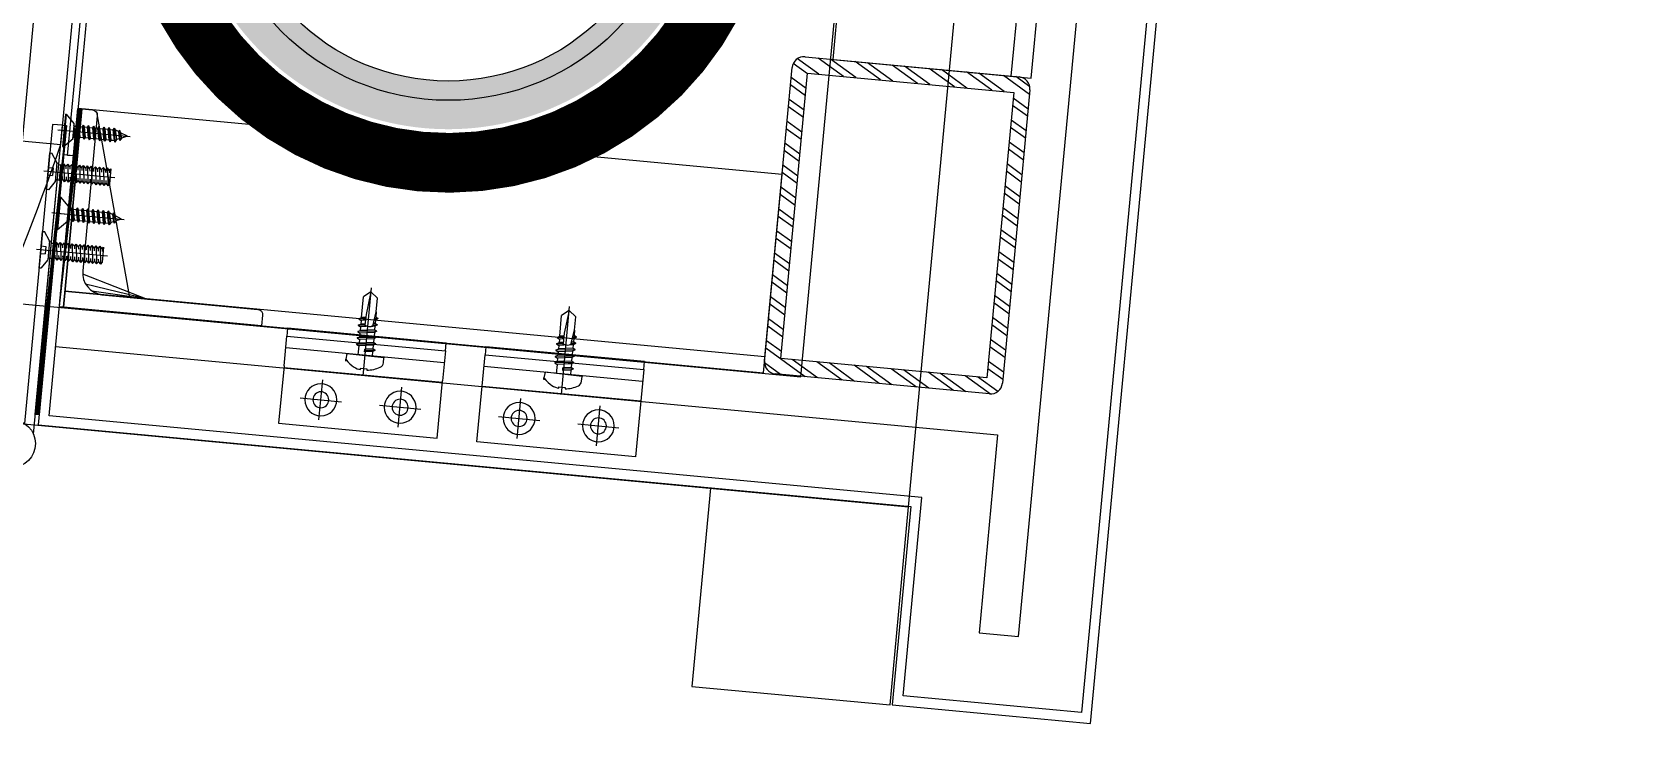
# Model space of a CAD drawing. Header units: inches. Extents: x 0 to 1813292486, y 0 to 3473589894.
# Drawn here: x 600548987.6 to 600549386.9, y 3473202619.1 to 3473202794.8 of the extents above; entities that cross this region are included whole.
import ezdxf
from ezdxf.enums import TextEntityAlignment as Align

# ---------------------------------------------------------------- set-up
doc = ezdxf.new("R2010")
doc.units = ezdxf.units.IN
doc.header["$LTSCALE"] = 1000
doc.header["$MEASUREMENT"] = 0
for name, pattern in [('AX-MALL-WALL-P02-QT$0$CENTER', [2, 1.25, -0.25, 0.25, -0.25]), ('AX-MALL-WALL-P02-QT$0$DASHED', [0.75, 0.5, -0.25]), ('AX-MALL-WALL-P02-QT$0$HIDDEN', [0.375, 0.25, -0.125]), ('AX-MALL-WALL-P02-QT$0$HIDDENX2', [0.75, 0.5, -0.25])]:
    doc.linetypes.add(name, pattern=pattern)
for name, color, linetype in [('A-Anno-Note', 241, 'Continuous'), ('AX-MALL-P02-200$0$A-Anno-Note', 241, 'Continuous'), ('AX-MALL-WALL-P02$0$A-Anno-Note', 241, 'Continuous'), ('AX-MALL-WALL-P02-QT$0$@F08_Hardware', 13, 'Continuous'), ('AX-MALL-WALL-P02-QT$0$A-Anno-Note', 241, 'Continuous'), ('AX-MALL-WALL-P02-QT$0$A-Detl-Fine', 152, 'Continuous'), ('AX-MALL-WALL-P02-QT$0$A-Detl-Patt', 8, 'Continuous'), ('AX-MALL-WALL-P02-QT$0$A-Detl-Thin', 131, 'Continuous'), ('AX-MALL-WALL-P02-QT$0$C18', 4, 'AX-MALL-WALL-P02-QT$0$CENTER'), ('AX-MALL-WALL-P02-QT$0$DASH', 8, 'AX-MALL-WALL-P02-QT$0$DASHED'), ('AX-MALL-WALL-P02-QT$0$F23_Wall', 2, 'Continuous'), ('AX-MALL-WALL-P02-QT$0$GC', 2, 'Continuous'), ('AX-MALL-WALL-P02-QT$0$L18', 6, 'Continuous'), ('AX-MALL-WALL-P02-QT$0$M-Thin', 131, 'Continuous'), ('AX-MALL-WALL-P02-QT$0$PJ', 96, 'Continuous'), ('AX-MALL-WALL-P02-QT$0$STSF', 2, 'Continuous'), ('AX-MALL-WALL-P02-QT$0$tc', 4, 'Continuous'), ('AX-MALL-WALL-P02-QT$0$WZ', 2, 'Continuous'), ('AX-MALL-WALL-P02-QT$0$XC', 3, 'Continuous'), ('AX-MALL-WALL-P02-QT$0$XX', 6, 'AX-MALL-WALL-P02-QT$0$HIDDEN'), ('AX-MALL-WALL-P02-QT$0$zx', 1, 'AX-MALL-WALL-P02-QT$0$CENTER'), ('AX-MALL-WALL-P02-QT$0$尺寸标注', 8, 'Continuous'), ('PX-MALL-P02-LG$0$P-Exsh', 31, 'Continuous'), ('PX-MALL-P02-LG$0$P-Hydt-Boxx', 221, 'Continuous'), ('PX-MALL-P02-LG$0$P-Hydt-Pipe', 221, 'Continuous'), ('PX-MALL-P02-LG$0$P-Pipe-Risr', 7, 'Continuous'), ('PX-MALL-P02-LG$0$P-Pipe-Risr-Arch', 6, 'Continuous'), ('PX-MALL-P02-LG$0$P-Pipe-Risr-W100', 6, 'Continuous'), ('PX-MALL-P02-LG$0$P-Pipe-Risr-W50', 6, 'Continuous')]:
    doc.layers.add(name, color=color, linetype=linetype)
doc.styles.add('PX-MALL-P02-LG$0$jzfz', font='gbenor.shx', dxfattribs={"bigfont": 'gbcbig.shx'})

# ---------------------------------------------------------------- blocks, each defined once
blk = doc.blocks.new('AX-MALL-WALL-P02-QT$0$tj')
at = {"layer": 'AX-MALL-WALL-P02-QT$0$A-Detl-Patt'}
h = blk.add_hatch(dxfattribs=at)
h.set_pattern_fill('STEEL', color=256, scale=100.0000000000001, angle=50.43183869082386)
h.set_pattern_definition([(75.00000000004839, (-14278.19445574284, 156289.8254051208), (-153.3407249234246, 41.08752340989569), []), (75.00000000004839, (-14317.88195610046, 156358.5661673546), (-153.3407249234246, 41.08752340989569), [])])
edge = h.paths.add_edge_path()
edge.add_line((88101.273016572, 47666.64152574539), (87883.93542659283, 47459.84604215622))
edge.add_line((87883.93542659283, 47459.84604215622), (91571.54751467705, 43584.64122533798))
edge.add_arc((262949.389629302, 558937.705083496), 543101.4133620498, 251.6057364187558, 260.0288666978238)
edge.add_arc((172180.8466627672, -2862.146247219684), 27099.9982179492, 64.7128659603706, 96.9316049602786, ccw=False)
edge.add_arc((262948.9730309481, 558936.3205539446), 543099.9677998082, 261.6155114784545, 271.7251478115656)
edge.add_line((279298.9759148359, 16082.51663446426), (279298.9759315252, 16382.65274763107))
edge.add_arc((262948.9742454757, 558936.3204835369), 542799.9676941936, 261.62020364125146, 271.7261014454634, ccw=False)
edge.add_arc((172180.8456921196, -2862.14609140989), 27400.00151046549, 64.80631838577902, 96.83815911678944)
edge.add_arc((262949.394896181, 558937.7037490648), 542801.4137571028, 251.6136389015772, 260.02417327084333, ccw=False)
edge.add_line((91737.26096642017, 43845.69257831573), (88101.273016572, 47666.64152574539))
blk.add_lwpolyline([(88103.03003954887, 47737.33037519455), (87813.24658572674, 47461.60306501389), (91543.92713344097, 43541.13421487808, 0.03677856867194786), (168908.9495433569, 23989.2463850975, -0.1416543586965341), (183742.0972260237, 21592.70785188675, 0.04416604653312874), (279348.9759123325, 16034.00206041336), (279348.9759345055, 16434.18465709686, -0.04414427716130016), (183859.0483468771, 21979.79425859451, 0.1405450684183163), (168919.8474783897, 24393.46752309799, -0.03670519880877311), (91764.87840116024, 43889.20268630981), (88103.03007543087, 47737.33033752441)], format="xyb", dxfattribs=at)
blk.add_lwpolyline([(88101.273016572, 47666.64152574539), (87883.93542659283, 47459.84604215622), (91571.54751467705, 43584.64122533798, 0.0367693963449814), (168910.2986617088, 24039.77597379684, -0.1415142461245126), (183756.7420067787, 21641.08926153183, 0.04414024362697595), (279298.9759148359, 16082.51663446426), (279298.9759315252, 16382.65274763107, -0.04412389944666065), (183844.4648458958, 21931.40288829803, 0.1406825130026793), (168918.4574091434, 24342.94360637665, -0.03671436212623864), (91737.26096642017, 43845.69257831573)], format="xyb", close=True, dxfattribs=at)
blk = doc.blocks.new('AX-MALL-WALL-P02-QT$0$jjzx2')
at = {"layer": 'AX-MALL-WALL-P02-QT$0$A-Detl-Fine'}
for points in [[(226177.3758753538, -134935.0184807777), (226154.0438023806, -135183.9273571968), (227349.0355505943, -135296.0659661293), (227372.3930542469, -135047.1595044136)], [(226207.2449369431, -134937.8183288574), (226186.7124265432, -135156.8611955643), (227321.9696754217, -135263.3942904472), (227342.5242788792, -135044.3566036224)]]:
    blk.add_lwpolyline(points, dxfattribs=at)
blk.add_lwpolyline([(227294.5827581882, -135341.1757559776), (227344.3640509844, -135345.8472566605), (227349.0355511904, -135296.0659637451), (227299.2542593479, -135291.3944635391)], close=True, dxfattribs=at)
blk = doc.blocks.new('AX-MALL-WALL-P02-QT$0$A$C002B55B7')
at = {"ltscale": 10}
h = blk.add_hatch(dxfattribs=at)
h.set_pattern_fill('ANSI32', color=1, scale=0.5, angle=1.272221872585407e-14)
h.set_pattern_definition([(44.99999999999999, (-15411800.43767611, -8863147.226349242), (-1.683798022700467, 1.683798022700466), []), (44.99999999999999, (-15411799.31514361, -8863147.226349242), (-1.683798022700467, 1.683798022700466), [])])
edge = h.paths.add_edge_path()
edge.add_line((0, 0), (0, 50))
edge.add_line((0, 50), (2.666666666045785, 50))
edge.add_arc((2.666666666045785, 48.66666666604578), 1.333333333954215, 0, 90, ccw=False)
edge.add_line((4, 48.66666666604578), (4, 9.5))
edge.add_arc((9.5, 9.5), 5.5, 180, 270)
edge.add_line((9.5, 4), (48.66666666604578, 4))
edge.add_arc((48.66666666604578, 2.666666666045785), 1.333333333954215, 0, 90, ccw=False)
edge.add_line((50, 2.666666666045785), (50, 0))
edge.add_line((50, 0), (0, 0))
at = {"color": 2}
blk.add_lwpolyline([(0, 0), (0, 50), (2.666666666045785, 50, -0.4142135623730951), (4, 48.66666666604578), (4, 9.5, 0.4142135623730951), (9.5, 4), (48.66666666604578, 4, -0.4142135623730951), (50, 2.666666666045785), (50, 0), (0, 0)], format="xyb", dxfattribs=at)
blk = doc.blocks.new('AX-MALL-WALL-P02-QT$0$ld')
at = {"layer": 'AX-MALL-WALL-P02-QT$0$@F08_Hardware'}
for p, q in [((0, 2.400000000001455), (-1.5, 4.625000000007276)), ((-3.086409948303611, 0), (14.87003548886082, 0)), ((-2, 1.625000000007276), (-2, -1.624999999992724)), ((-2, 0.9399999999805004), (-0.7765429112259881, 0.9400000000096043)), ((-0.7765429112259881, 0.9400000000096043), (-0.7765429112259881, -0.9399999999950523)), ((0, 2.400000000001455), (0, -2.399999999986903)), ((0.5, 1.900000000001455), (0.9532639619610563, 1.900000000001455)), ((1.319930628626025, 1.646504776326765), (0.9532639619610563, 1.900000000001455)), ((0.9532639619610563, 1.900000000001455), (0.9532639619610563, -1.899999999986903)), ((0.9532639619610563, 0.4465047763296752), (1.253263961960329, -2.253495223671052)), ((1.319930628626025, 1.646504776326765), (1.753263961960329, 2.246504776328948)), ((1.319930628626025, 1.646504776326765), (1.392152850850835, 0.9965047763289476)), ((2.319930628626025, 1.646504776326765), (1.753263961960329, 2.246504776328948)), ((1.753263961960329, 2.246504776328948), (2.253263961960329, -2.253495223671052)), ((2.319930628626025, 1.646504776326765), (2.753263961960329, 2.246504776328948)), ((2.319930628626025, 1.646504776326765), (2.392152850850835, 0.9965047763289476)), ((3.319930628626025, 1.646504776326765), (2.753263961960329, 2.246504776328948)), ((2.753263961960329, 2.246504776328948), (3.253263961960329, -2.253495223671052)), ((3.319930628626025, 1.646504776326765), (3.753263961960329, 2.246504776328948)), ((3.319930628626025, 1.646504776326765), (3.392152850850835, 0.9965047763289476)), ((4.319930628626025, 1.646504776326765), (3.753263961960329, 2.246504776328948)), ((3.753263961960329, 2.246504776328948), (4.253263961960329, -2.253495223671052)), ((4.319930628626025, 1.646504776326765), (4.753263961960329, 2.246504776328948)), ((4.319930628626025, 1.646504776326765), (4.392152850850835, 0.9965047763289476)), ((5.319930628626025, 1.646504776326765), (4.753263961960329, 2.246504776328948)), ((4.753263961960329, 2.246504776328948), (5.253263961960329, -2.253495223671052)), ((5.319930628626025, 1.646504776326765), (5.753263961960329, 2.246504776328948)), ((5.319930628626025, 1.646504776326765), (5.392152850850835, 0.9965047763289476)), ((6.319930628626025, 1.646504776326765), (5.753263961960329, 2.246504776328948)), ((5.753263961960329, 2.246504776328948), (6.253263961960329, -2.253495223671052)), ((6.319930628626025, 1.646504776326765), (6.753263961960329, 2.246504776328948)), ((6.319930628626025, 1.646504776326765), (6.392152850850835, 0.9965047763289476)), ((7.319930628626025, 1.646504776326765), (6.753263961960329, 2.246504776328948)), ((6.753263961960329, 2.246504776328948), (7.253263961960329, -2.253495223671052)), ((7.319930628626025, 1.646504776326765), (7.753263961960329, 2.246504776328948)), ((7.319930628626025, 1.646504776326765), (7.392152850850835, 0.9965047763289476)), ((8.319930628626025, 1.646504776326765), (7.753263961960329, 2.246504776328948)), ((7.753263961960329, 2.246504776328948), (8.253263961960329, -2.253495223671052)), ((8.319930628626025, 1.646504776326765), (8.753263961960329, 2.246504776328948)), ((8.319930628626025, 1.646504776326765), (8.392152850850835, 0.9965047763289476)), ((9.319930628626025, 1.646504776326765), (8.753263961960329, 2.246504776328948)), ((8.753263961960329, 2.246504776328948), (9.253263961960329, -2.253495223671052)), ((9.319930628626025, 1.646504776326765), (9.753263961960329, 2.246504776328948)), ((9.319930628626025, 1.646504776326765), (9.392152850850835, 0.9965047763289476)), ((10.31993062862603, 1.646504776326765), (9.753263961960329, 2.246504776328948)), ((9.753263961960329, 2.246504776328948), (10.25326396196033, -2.253495223671052)), ((10.31993062862603, 1.646504776326765), (10.75326396196033, 2.246504776328948)), ((10.31993062862603, 1.646504776326765), (10.39215285085083, 0.9965047763289476)), ((11.31993062862603, 1.646504776326765), (10.75326396196033, 2.246504776328948)), ((10.75326396196033, 2.246504776328948), (11.25326396196033, -2.253495223671052)), ((11.31993062862603, 1.646504776326765), (11.75326396196033, 2.246504776328948)), ((11.31993062862603, 1.646504776326765), (11.39215285085083, 0.9965047763289476)), ((12.31993062862603, 1.646504776326765), (11.75326396196033, 2.246504776328948)), ((11.75326396196033, 2.246504776328948), (12.25326396196033, -2.253495223671052)), ((12.31993062862603, 1.646504776326765), (12.75326396196033, 2.246504776328948)), ((12.31993062862603, 1.646504776326765), (12.39215285085083, 0.9965047763289476)), ((13.31993062862603, 1.646504776326765), (12.75326396196033, 2.246504776328948)), ((12.75326396196033, 2.246504776328948), (13.25326396196033, -2.253495223671052)), ((13.31993062862603, 1.646504776326765), (13.65326396196178, 2.108043237865786)), ((13.31993062862603, 1.646504776326765), (13.39215285085083, 0.9965047763289476)), ((13.65326396196178, 2.108043237865786), (13.65326396196178, -1.699649069825682)), ((-2, -0.9399999999950523), (-0.7765429112259881, -0.9399999999950523)), ((0, -2.399999999986903), (-1.5, -4.624999999992724)), ((0.5, -1.899999999986903), (0.9532639619610563, -1.899999999986903)), ((0.9532639619610563, -1.899999999986903), (1.253263961960329, -2.253495223671052)), ((1.686597295294632, -1.653495223672508), (1.253263961960329, -2.253495223671052)), ((1.614375073073461, -1.003495223671052), (1.686597295294632, -1.653495223672508)), ((1.686597295294632, -1.653495223672508), (2.253263961960329, -2.253495223671052)), ((2.686597295294632, -1.653495223672508), (2.253263961960329, -2.253495223671052)), ((2.614375073073461, -1.003495223671052), (2.686597295294632, -1.653495223672508)), ((2.686597295294632, -1.653495223672508), (3.253263961960329, -2.253495223671052)), ((3.686597295294632, -1.653495223672508), (3.253263961960329, -2.253495223671052)), ((3.614375073073461, -1.003495223671052), (3.686597295294632, -1.653495223672508)), ((3.686597295294632, -1.653495223672508), (3.753263961960329, -1.724083458964742)), ((3.753263961960329, -1.724083458964742), (4.253263961960329, -2.253495223671052)), ((4.686597295294632, -1.653495223672508), (4.253263961960329, -2.253495223671052)), ((4.614375073073461, -1.003495223671052), (4.686597295294632, -1.653495223672508)), ((4.686597295294632, -1.653495223672508), (5.253263961960329, -2.253495223671052)), ((5.686597295294632, -1.653495223672508), (5.253263961960329, -2.253495223671052)), ((5.614375073073461, -1.003495223671052), (5.686597295294632, -1.653495223672508)), ((5.686597295294632, -1.653495223672508), (6.253263961960329, -2.253495223671052)), ((6.686597295294632, -1.653495223672508), (6.253263961960329, -2.253495223671052)), ((6.614375073073461, -1.003495223671052), (6.686597295294632, -1.653495223672508)), ((6.686597295294632, -1.653495223672508), (7.253263961960329, -2.253495223671052)), ((7.686597295294632, -1.653495223672508), (7.253263961960329, -2.253495223671052)), ((7.614375073073461, -1.003495223671052), (7.686597295294632, -1.653495223672508)), ((7.686597295294632, -1.653495223672508), (8.253263961960329, -2.253495223671052)), ((8.686597295294632, -1.653495223672508), (8.253263961960329, -2.253495223671052)), ((8.614375073073461, -1.003495223671052), (8.686597295294632, -1.653495223672508)), ((8.686597295294632, -1.653495223672508), (9.253263961960329, -2.253495223671052)), ((9.686597295294632, -1.653495223672508), (9.253263961960329, -2.253495223671052)), ((9.614375073073461, -1.003495223671052), (9.686597295294632, -1.653495223672508)), ((9.686597295294632, -1.653495223672508), (10.25326396196033, -2.253495223671052)), ((10.68659729529463, -1.653495223672508), (10.25326396196033, -2.253495223671052)), ((10.61437507307346, -1.003495223671052), (10.68659729529463, -1.653495223672508)), ((10.68659729529463, -1.653495223672508), (11.25326396196033, -2.253495223671052)), ((11.68659729529463, -1.653495223672508), (11.25326396196033, -2.253495223671052)), ((11.61437507307346, -1.003495223671052), (11.68659729529463, -1.653495223672508)), ((11.68659729529463, -1.653495223672508), (12.25326396196033, -2.253495223671052)), ((12.68659729529463, -1.653495223672508), (12.25326396196033, -2.253495223671052)), ((12.61437507307346, -1.003495223671052), (12.68659729529463, -1.653495223672508)), ((12.68659729529463, -1.653495223672508), (13.25326396196033, -2.253495223671052)), ((13.65326396196178, -1.699649069825682), (13.25326396196033, -2.253495223671052))]:
    blk.add_line(p, q, dxfattribs=at)
blk.add_lwpolyline([(-1.5, -4.624999999992724), (-2, -4.624999999992724), (-2, 4.625000000007276), (-1.5, 4.625000000007276)], dxfattribs=at)
for centre, start, end in [((0.5, 2.400000000001455), 180, 270), ((0.5, -2.399999999986903), 90, 180)]:
    blk.add_arc(centre, 0.5, start, end, dxfattribs=at)
blk = doc.blocks.new('AX-MALL-WALL-P02-QT$0$GB846-85-ST3_5×16-C-H')
at = {"color": 3, "linetype": 'Continuous'}
for p, q in [((-2.350000000000051, 4.09999999999981), (-2.349999999999795, -4.100000000000207)), ((-2.350000000000051, 4.09999999999981), (-2.149999999999977, 4.099999999999795)), ((-2.149999999999977, 4.099999999999795), (-2.149999999999835, -4.100000000000207)), ((-2.149999999999977, 4.099999999999795), (0, 1.94999999999979)), ((0, 1.94999999999979), (0, 1.419999999999789)), ((0.09999999999999432, 1.319999999999794), (0.7950245569608967, 1.319999999999794)), ((1.051945426750365, 1.764999999999915), (0.7950245569608967, 1.319999999999794)), ((1.051945426750365, 1.764999999999915), (1.308866296539833, 1.319999999999794)), ((1.308866296539861, 1.319999999999794), (2.095024556960908, 1.31999999999978)), ((2.351945426750376, 1.764999999999915), (2.095024556960908, 1.319999999999794)), ((2.351945426750376, 1.764999999999915), (2.608866296539844, 1.319999999999794)), ((2.608866296539901, 1.31999999999978), (3.395024556960919, 1.319999999999794)), ((3.651945426750387, 1.764999999999915), (3.395024556960919, 1.319999999999794)), ((3.651945426750387, 1.764999999999915), (3.908866296539856, 1.319999999999794)), ((3.908866296539884, 1.31999999999978), (4.695024556960874, 1.319999999999794)), ((4.951945426750399, 1.764999999999915), (4.695024556960931, 1.319999999999794)), ((4.951945426750399, 1.764999999999915), (5.208866296539867, 1.319999999999794)), ((5.208866296539895, 1.31999999999978), (5.995024556960914, 1.31999999999978)), ((6.25194542675041, 1.764999999999915), (5.995024556960942, 1.319999999999794)), ((6.25194542675041, 1.764999999999915), (6.508866296539878, 1.319999999999794)), ((6.508866296539907, 1.31999999999978), (7.295024556960954, 1.31999999999978)), ((7.551945426750422, 1.764999999999915), (7.295024556960954, 1.319999999999794)), ((7.551945426750422, 1.764999999999915), (7.80886629653989, 1.319999999999794)), ((7.80886629653989, 1.31999999999978), (8.595024556960965, 1.319999999999794)), ((8.851945426750433, 1.764999999999915), (8.595024556960965, 1.319999999999794)), ((8.851945426750433, 1.764999999999915), (9.108866296539901, 1.319999999999794)), ((9.10886629653993, 1.319999999999794), (9.895024556960948, 1.319999999999794)), ((10.15194542675044, 1.764999999999915), (9.895024556960976, 1.319999999999794)), ((10.15194542675044, 1.764999999999915), (10.40886629653991, 1.319999999999794)), ((10.40886629653991, 1.319999999999794), (10.46323809766736, 1.319999999999794)), ((11.28316833731253, 0.9803737745389469), (10.46323809766736, 1.319999999999794)), ((11.50758828104162, 1.369080519309406), (11.28316833731253, 0.9803737745389469)), ((11.50758828104162, 1.369080519309406), (11.87308449909588, 0.7360224996652249)), ((13.65000000000009, -2.557953848736361e-13), (11.87308449909588, 0.7360224996652107)), ((-2.149999999999835, -4.100000000000207), (0.1557106781187656, -1.79428932188155)), ((0.2480545732497035, -1.765000000000214), (0.2264213562374096, -1.765000000000214)), ((0.5049754430391431, -1.320000000000192), (0.2480545732497035, -1.765000000000214)), ((0.5049754430391147, -1.320000000000164), (1.291133703460275, -1.320000000000164)), ((1.291133703460304, -1.320000000000192), (1.548054573249715, -1.765000000000214)), ((1.804975443039154, -1.320000000000192), (1.548054573249715, -1.765000000000214)), ((1.804975443039154, -1.320000000000178), (2.591133703460315, -1.320000000000192)), ((2.591133703460315, -1.320000000000192), (2.848054573249726, -1.765000000000214)), ((3.104975443039166, -1.320000000000192), (2.848054573249726, -1.765000000000214)), ((3.104975443039137, -1.320000000000164), (3.891133703460326, -1.320000000000178)), ((3.891133703460326, -1.320000000000192), (4.148054573249738, -1.765000000000214)), ((4.404975443039177, -1.320000000000192), (4.148054573249738, -1.765000000000214)), ((4.404975443039149, -1.320000000000178), (5.191133703460338, -1.320000000000192)), ((5.191133703460338, -1.320000000000192), (5.448054573249749, -1.765000000000214)), ((5.704975443039189, -1.320000000000192), (5.448054573249749, -1.765000000000214)), ((5.704975443039189, -1.320000000000192), (6.491133703460349, -1.320000000000192)), ((6.491133703460349, -1.320000000000192), (6.74805457324976, -1.765000000000214)), ((7.0049754430392, -1.320000000000192), (6.74805457324976, -1.765000000000214)), ((7.004975443039172, -1.320000000000178), (7.79113370346036, -1.320000000000178)), ((7.79113370346036, -1.320000000000192), (8.048054573249772, -1.765000000000214)), ((8.304975443039211, -1.320000000000192), (8.048054573249772, -1.765000000000214)), ((8.304975443039211, -1.320000000000178), (9.091133703460372, -1.320000000000178)), ((9.091133703460372, -1.320000000000192), (9.348054573249783, -1.765000000000214)), ((9.604975443039223, -1.320000000000192), (9.348054573249783, -1.765000000000214)), ((9.604975443039223, -1.320000000000178), (10.40759906498641, -1.320000000000235)), ((10.40759906498641, -1.320000000000235), (10.64275694121662, -1.727305389430967)), ((11.00825315927105, -1.094247369786629), (10.64275694121662, -1.727305389430967)), ((11.64682206621967, -0.8297434680187052), (11.00825315927105, -1.094247369786629)), ((11.64682206621967, -0.8297434680187052), (11.87124200994879, -1.218450212789207)), ((12.23673822800311, -0.5853921931448838), (11.87124200994879, -1.218450212789207)), ((13.65000000000009, -1.989519660128281e-13), (12.23673822800311, -0.585392193144898)), ((-2.349999999999795, -4.100000000000207), (-2.149999999999835, -4.100000000000207))]:
    blk.add_line(p, q, dxfattribs=at)
at = {"color": 6, "linetype": 'Continuous'}
for p, q in [((0, 1.419999999999789), (0, -1.95000000000033)), ((2.842170943040401e-14, 1.367181195972819), (0.5049754430391431, -1.320000000000192)), ((0.7950245569608967, 1.319999999999794), (1.291133703460304, -1.320000000000192)), ((1.051945426750422, 1.764999999999816), (1.548054573249715, -1.7650000000002)), ((1.308866296539833, 1.319999999999794), (1.804975443039154, -1.320000000000192)), ((2.095024556960908, 1.319999999999794), (2.591133703460315, -1.320000000000192)), ((2.351945426750433, 1.764999999999816), (2.848054573249726, -1.7650000000002)), ((2.608866296539844, 1.319999999999794), (3.104975443039166, -1.320000000000192)), ((3.395024556960919, 1.319999999999794), (3.891133703460326, -1.320000000000192)), ((3.651945426750444, 1.764999999999816), (4.148054573249738, -1.7650000000002)), ((3.908866296539856, 1.319999999999794), (4.404975443039177, -1.320000000000192)), ((4.695024556960931, 1.319999999999794), (5.191133703460338, -1.320000000000192)), ((4.951945426750456, 1.764999999999816), (5.448054573249749, -1.7650000000002)), ((5.208866296539867, 1.319999999999794), (5.704975443039189, -1.320000000000192)), ((5.995024556960942, 1.319999999999794), (6.491133703460349, -1.320000000000192)), ((6.251945426750467, 1.764999999999816), (6.74805457324976, -1.7650000000002)), ((6.508866296539878, 1.319999999999794), (7.0049754430392, -1.320000000000192)), ((7.295024556960954, 1.319999999999794), (7.79113370346036, -1.320000000000192)), ((7.551945426750478, 1.764999999999816), (8.048054573249772, -1.7650000000002)), ((7.80886629653989, 1.319999999999794), (8.304975443039211, -1.320000000000192)), ((8.595024556960965, 1.319999999999794), (9.091133703460372, -1.320000000000192)), ((8.85194542675049, 1.764999999999816), (9.348054573249783, -1.7650000000002)), ((9.108866296539901, 1.319999999999794), (9.604975443039223, -1.320000000000192)), ((9.895024556960976, 1.319999999999794), (10.40759906498641, -1.320000000000235)), ((10.1519454267505, 1.764999999999816), (10.64275694121662, -1.727305389430967)), ((10.40886629653991, 1.319999999999794), (11.00825315927105, -1.094247369786629)), ((11.28316833731253, 0.9803737745389469), (11.64682206621967, -0.8297434680187052)), ((11.50758828104162, 1.369080519309406), (11.87124200994879, -1.218450212789207)), ((11.87308449909588, 0.7360224996651965), (12.23673822800311, -0.5853921931448838)), ((5.684341886080801e-14, -3.979039320256561e-13), (0.2480545732497035, -1.7650000000002))]:
    blk.add_line(p, q, dxfattribs=at)
at = {"color": 1, "linetype": 'AX-MALL-WALL-P02-QT$0$CENTER', "ltscale": 2.357947691000002}
for p, q in [((-3.92423110522725, -1.84741111297626e-13), (2.842170943040401e-14, -1.989519660128281e-13)), ((-3.490566122965134, -1.989519660128281e-13), (14.33188799097064, -1.989519660128281e-13))]:
    blk.add_line(p, q, dxfattribs=at)
at = {"color": 3, "linetype": 'Continuous'}
for centre, start, end in [((0.09999999999999432, 1.419999999999789), 180.0000000000024, 270), ((0.2264213562374096, -1.865000000000208), 90, 135.0000000000006)]:
    blk.add_arc(centre, 0.1, start, end, dxfattribs=at)
blk = doc.blocks.new('*U198')
at = {"layer": 'AX-MALL-WALL-P02-QT$0$C18', "color": 1, "ltscale": 2}
blk.add_line((0, 5.142561988594025), (0, -17.03404386090006), dxfattribs=at)
at = {"layer": 'AX-MALL-WALL-P02-QT$0$L18', "color": 4}
for p, q in [((-1.790000000000873, -1.147816335795142), (-1.790000000000873, 0)), ((1.790000000000873, -2.247816335793686), (1.790000000000873, 0)), ((-2.399999999999636, -1.5), (-1.790000000000873, -1.147816335795142)), ((-2.399999999999636, -1.5), (0.2342809638412291, -1.225595732932561)), ((-2.399999999999636, -1.5), (-1.790000000000873, -1.852183664204858)), ((-2.399999999999636, -3.100000000000364), (2.399999999999636, -2.600000000000364)), ((-2.399999999999636, -3.100000000000364), (-1.790000000000873, -2.747816335793686)), ((-2.399999999999636, -3.100000000000364), (-1.790000000000873, -3.452183664205222)), ((-1.790000000000873, -1.147816335795142), (0.2342809638412291, -0.8650955307894037)), ((-1.790000000000873, -1.852183664204858), (0.2342809638412291, -1.56946285919912)), ((-1.790000000000873, -2.747816335793686), (-1.790000000000873, -1.852183664204858)), ((-1.790000000000873, -2.747816335793686), (1.790000000000873, -2.247816335793686)), ((-1.790000000000873, -3.452183664205222), (1.790000000000873, -2.952183664205222)), ((-1.790000000000873, -4.34781633579405), (-1.790000000000873, -3.452183664205222)), ((-1.790000000000873, -4.34781633579405), (1.790000000000873, -3.84781633579405)), ((0.2342809638412291, -0.8650955307894037), (0.2342809638412291, -1.56946285919912)), ((2.399999999999636, -2.600000000000364), (1.790000000000873, -2.247816335793686)), ((2.399999999999636, -2.600000000000364), (1.790000000000873, -2.952183664205222)), ((1.790000000000873, -3.84781633579405), (1.790000000000873, -2.952183664205222)), ((2.399999999999636, -4.200000000000728), (1.790000000000873, -3.84781633579405)), ((-2.399999999999636, -4.700000000000728), (2.399999999999636, -4.200000000000728)), ((-2.399999999999636, -4.700000000000728), (-1.790000000000873, -4.34781633579405)), ((-2.399999999999636, -4.700000000000728), (-1.790000000000873, -5.052183664205586)), ((-2.399999999999636, -6.299999999999272), (2.399999999999636, -5.799999999999272)), ((-2.399999999999636, -6.299999999999272), (-1.790000000000873, -5.947816335794414)), ((-2.399999999999636, -6.299999999999272), (-1.790000000000873, -6.65218366420595)), ((-2.399999999999636, -7.899999999999636), (-1.790000000000873, -7.547816335794778)), ((-2.399999999999636, -7.899999999999636), (-1.273355612604064, -7.78264120964559)), ((-2.399999999999636, -7.899999999999636), (-1.790000000000873, -8.252183664206314)), ((-1.790000000000873, -5.052183664205586), (1.790000000000873, -4.552183664205586)), ((-1.790000000000873, -5.947816335794414), (-1.790000000000873, -5.052183664205586)), ((-1.790000000000873, -5.947816335794414), (1.790000000000873, -5.447816335794414)), ((-1.790000000000873, -6.65218366420595), (1.790000000000873, -6.15218366420595)), ((-1.790000000000873, -7.547816335794778), (-1.790000000000873, -6.65218366420595)), ((-1.790000000000873, -7.547816335794778), (-0.9175382126813929, -7.425964130861757)), ((0.4333070988686814, -7.237298584555901), (1.790000000000873, -7.047816335794778)), ((0.7141825614198751, -7.575605983185596), (2.399999999999636, -7.399999999999636)), ((0.7141825614198751, -7.90243749641013), (1.790000000000873, -7.752183664206314)), ((2.399999999999636, -4.200000000000728), (1.790000000000873, -4.552183664205586)), ((1.790000000000873, -5.447816335794414), (1.790000000000873, -4.552183664205586)), ((2.399999999999636, -5.799999999999272), (1.790000000000873, -5.447816335794414)), ((2.399999999999636, -5.799999999999272), (1.790000000000873, -6.15218366420595)), ((1.790000000000873, -7.047816335794778), (1.790000000000873, -6.15218366420595)), ((2.399999999999636, -7.399999999999636), (1.790000000000873, -7.047816335794778)), ((2.399999999999636, -7.399999999999636), (1.790000000000873, -7.752183664206314)), ((1.790000000000873, -8.647816335795142), (1.790000000000873, -7.752183664206314)), ((-2.399999999999636, -9.5), (-1.790000000000873, -9.147816335795142)), ((-2.399999999999636, -9.5), (-1.518995326587174, -9.408228679852982)), ((-2.399999999999636, -9.5), (-1.790000000000873, -9.852183664204858)), ((-1.790000000000873, -8.252183664206314), (-1.334698446698894, -8.188594061788535)), ((-1.790000000000873, -9.147816335795142), (-1.790000000000873, -8.252183664206314)), ((-1.790000000000873, -9.147816335795142), (-1.472953762578982, -9.103536135036848)), ((-1.790000000000873, -9.852183664204858), (-1.581684194792615, -9.823089278002954)), ((-1.790000000000873, -11.20167565273914), (-1.790000000000873, -9.852183664204858)), ((-1.790000000000873, -11.20167565273914), (-1.790000000000873, -14.60000000000036)), ((0.7141825614198751, -8.798070167998958), (1.790000000000873, -8.647816335795142)), ((0.7141825614198751, -9.17560598318596), (2.399999999999636, -9)), ((0.7141825614198751, -9.502437496410494), (1.790000000000873, -9.352183664204858)), ((2.399999999999636, -9), (1.790000000000873, -8.647816335795142)), ((2.399999999999636, -9), (1.790000000000873, -9.352183664204858)), ((1.790000000000873, -9.352183664204858), (1.790000000000873, -14.60000000000036)), ((0, -16), (-1.790000000000873, -14.60000000000036)), ((0, -16), (1.790000000000873, -14.60000000000036))]:
    blk.add_line(p, q, dxfattribs=at)
blk.add_lwpolyline([(4.549999999999272, 0, 0.414213562373095), (4.75, 0.2000000000007276), (4.75, 1.39147638815848, 0.2654033233867933), (4.06568705400241, 2.589861303315047, 0.108659312189883), (0.7999999999992724, 3.659899496853541), (0.7999999999992724, 3.315608971053734), (-0.7999999999992724, 3.315608971053734), (-0.7999999999992724, 3.659899496853541, 0.1086593121898847), (-4.06568705400241, 2.589861303315047, 0.2654033233867933), (-4.75, 1.39147638815848), (-4.75, 0.2000000000007276, 0.414213562373095), (-4.549999999999272, 0)], format="xyb", close=True, dxfattribs=at)
blk.add_lwpolyline([(0, -16), (0.7141825614198751, -10.25704931750261), (0.7141825614198751, -7.536688384094305, 0.4176573264866609), (0.4106596181591158, -7.236709070022698, 0.08336651052848376), (-1.234698998669046, -7.526820576113096), (-1.790000000000873, -11.20167565273914)], format="xyb", dxfattribs=at)
blk = doc.blocks.new('AX-MALL-WALL-P02-QT$0$盘头自钻自攻钉ST4-8')
at = {"layer": 'AX-MALL-WALL-P02-QT$0$尺寸标注'}
blk.add_blockref('*U198', (0, 0), dxfattribs=at)
blk = doc.blocks.new('AX-MALL-WALL-P02-QT$0$A$C61293B14')
at = {"layer": 'AX-MALL-WALL-P02-QT$0$tc'}
for radius in [4, 2]:
    blk.add_circle((0, 0), radius, dxfattribs=at)
at = {"layer": 'AX-MALL-WALL-P02-QT$0$zx'}
for p, q in [((0, 5.036975615854317), (0, -5.036975615847041)), ((-5.199824257346336, 0), (5.199824257317232, 0))]:
    blk.add_line(p, q, dxfattribs=at)
blk = doc.blocks.new('AX-MALL-WALL-P02-QT$0$A$C41DD6A87')
at = {"layer": 'AX-MALL-WALL-P02-QT$0$tc'}
h = blk.add_hatch(dxfattribs=at)
h.set_pattern_fill('ANSI31', color=256, scale=0.5, angle=-90.00000000000001, style=0)
h.set_pattern_definition([(225.0000000000001, (28362.68611018802, -179426.704915055), (-1.122532015133644, 1.122532015133644), [])])
h.paths.add_polyline_path([(40, 20), (0, 20), (0, 22), (40, 22)])
at = {"layer": 'AX-MALL-WALL-P02-QT$0$PJ'}
for points in [[(40, 20), (0, 20), (0, 22), (40, 22)], [(40, 20), (0, 20), (0, -2.00031700823456), (40, -2.00031700823456)]]:
    blk.add_lwpolyline(points, close=True, dxfattribs=at)
at = {"layer": 'AX-MALL-WALL-P02-QT$0$XX'}
for p, q in [((0, 17), (40, 17)), ((0, 11.99968299176544), (40, 11.99968299176544))]:
    blk.add_line(p, q, dxfattribs=at)
at = {"layer": 'AX-MALL-WALL-P02-QT$0$tc', "rotation": 180}
for p in [(10.00773325189948, 4.856510433368385), (30.00773325189948, 4.856510433368385)]:
    blk.add_blockref('AX-MALL-WALL-P02-QT$0$A$C61293B14', p, dxfattribs=at)
at = {"layer": 'AX-MALL-WALL-P02-QT$0$WZ', "extrusion": (1.112429078900672e-34, 1.017801628166565e-23, -1), "zscale": -1, "rotation": 180}
blk.add_blockref('AX-MALL-WALL-P02-QT$0$盘头自钻自攻钉ST4-8', (-20, 17), dxfattribs=at)
blk = doc.blocks.new('AX-MALL-WALL-P02-QT$0$A$C715D18B8')
at = {"layer": 'AX-MALL-WALL-P02-QT$0$tc'}
h = blk.add_hatch(dxfattribs=at)
h.set_pattern_fill('ANSI31', color=256, scale=0.5, angle=-180, style=0)
h.set_pattern_definition([(225, (28362.68611018802, -179426.704915055), (-1.122532015133644, 1.122532015133644), [])])
h.paths.add_polyline_path([(40, 20), (0, 20), (0, 22), (40, 22)])
at = {"layer": 'AX-MALL-WALL-P02-QT$0$PJ'}
blk.add_line((0, 17), (40, 17), dxfattribs=at)
blk.add_lwpolyline([(40, 20), (0, 20), (0, 22), (40, 22)], close=True, dxfattribs=at)
blk.add_lwpolyline([(40, 12.49968299269676), (40, 20), (0, 20), (0, 12.49968299269676)], dxfattribs=at)
at = {"layer": 'AX-MALL-WALL-P02-QT$0$XX'}
blk.add_line((0, 11.99968299269676), (40, 11.99968299269676), dxfattribs=at)
blk.add_lwpolyline([(40, 12.49968299269676), (40, -2.000317007303238), (0, -2.000317007303238), (0, 12.49968299269676)], dxfattribs=at)
at = {"layer": 'AX-MALL-WALL-P02-QT$0$tc', "rotation": 180}
for p in [(10.00773325189948, 4.856510434299707), (30.00773325189948, 4.856510434299707)]:
    blk.add_blockref('AX-MALL-WALL-P02-QT$0$A$C61293B14', p, dxfattribs=at)
at = {"layer": 'AX-MALL-WALL-P02-QT$0$WZ', "extrusion": (1.112470375349305e-34, 1.017801628166565e-23, -1), "zscale": -1, "rotation": 180}
blk.add_blockref('AX-MALL-WALL-P02-QT$0$盘头自钻自攻钉ST4-8', (-20, 17), dxfattribs=at)
blk = doc.blocks.new('AX-MALL-WALL-P02-QT$0$A$C4D6066B9')
at = {"rotation": 180}
for name, p in [('AX-MALL-WALL-P02-QT$0$A$C715D18B8', (0, 22)), ('AX-MALL-WALL-P02-QT$0$A$C41DD6A87', (50, 22))]:
    blk.add_blockref(name, p, dxfattribs=at)
blk = doc.blocks.new('AX-MALL-WALL-P02-QT$0$1300XF')
at = {"layer": 'AX-MALL-WALL-P02-QT$0$M-Thin', "linetype": 'Continuous'}
h = blk.add_hatch(dxfattribs=at)
h.set_pattern_fill('ANSI37', color=8, angle=270, style=0)
h.set_pattern_definition([(314.9999999999999, (-27469781.80739798, 46087469.09963483), (2.245064030267289, 2.245064030267288), []), (45, (-27469781.80739798, 46087469.09963483), (-2.245064030267288, 2.245064030267289), [])])
h.paths.add_polyline_path([(946.4978983532637, -469.6342116054147), (945.5291933155968, -469.3859968818724), (957.9399292897433, -420.9507449306548), (958.9086343328818, -421.1989596411586)])
h = blk.add_hatch(dxfattribs=at)
h.set_pattern_fill('ANSI37', color=8, angle=270, style=0)
h.set_pattern_definition([(314.9999999999999, (-27469772.11051247, 46087510.2456787), (2.245064030267289, 2.245064030267288), []), (45, (-27469772.11051247, 46087510.2456787), (-2.245064030267288, 2.245064030267289), [])])
h.paths.add_polyline_path([(936.2815259303898, -495.4048486705869), (935.3128208852722, -495.1566339432611), (953.4215885325684, -424.4837322700769), (954.3902935758815, -424.7319470010698)])
at = {"color": 2, "ltscale": 10}
blk.add_line((961.1505873241113, -421.7734232005314), (957.9399292897433, -420.9507449306548), dxfattribs=at)
at = {"color": 8}
for p, q in [((1140.218455376045, -441.0033371112659), (1137.093865688832, -437.8787474241108)), ((1142.986580699682, -441.5263974349946), (1138.328543294163, -436.8683600295335)), ((1149.023592745943, -443.0732823908329), (1143.471817944141, -437.5215075890883)), ((1152.042100725695, -443.8467253707349), (1146.490325924009, -438.2949505690485)), ((1138.844680478738, -446.3647543060943), (1135.557693013921, -443.0777668413357)), ((1139.302605642006, -444.5776144694537), (1136.015618177073, -441.2906270045787)), ((1158.079112771899, -445.3936103265733), (1152.527337970154, -439.8418355248286)), ((1161.097620751709, -446.1670533064753), (1155.545845951885, -440.6152785066515)), ((1167.134632799716, -447.7139382622554), (1161.582857999892, -442.1621634624898)), ((1170.153140779526, -448.4873812422156), (1164.601365979761, -442.9356064423919)), ((1137.928830744699, -449.9390316623612), (1134.641843279765, -446.6520441975445)), ((1176.190152827592, -450.0342661998584), (1170.638378027827, -444.4824914000346)), ((1179.20866080554, -450.807709177956), (1173.656886007637, -445.2559343799949)), ((1185.245672853722, -452.3545941357152), (1179.693898053782, -446.8028193358332)), ((1137.470905581431, -451.72617149906), (1134.183918116672, -448.4391840342432)), ((1188.264180831553, -453.1280371136963), (1182.71240603365, -447.5762623157352)), ((1194.47892934829, -454.8526585399522), (1188.749418081657, -449.123147273378)), ((1194.852622319013, -452.9812865108252), (1191.767926059663, -449.8965902514756)), ((1136.097130685986, -457.0875886938884), (1132.810143219307, -453.800601227209)), ((1136.555055849254, -455.3004488572478), (1133.268068382517, -452.013461390452)), ((1193.563079615997, -458.4269358980819), (1190.276092143729, -455.1399484258145)), ((1134.723355788679, -462.4490058868541), (1131.436368321942, -459.1620184201747)), ((1135.181280951947, -460.6618660501554), (1131.894293487072, -457.3748785853386)), ((1193.105154452845, -460.2140757348388), (1189.81816698052, -456.9270882625133)), ((1133.807506056502, -466.023283245042), (1130.520518589765, -462.7362957783043)), ((1191.731379555538, -465.5754929278046), (1188.444392085017, -462.2885054573417)), ((1192.189304718631, -463.7883530911058), (1188.902317248285, -460.5013656206429)), ((1133.349580891372, -467.8104230798781), (1130.062593426497, -464.5234356149449)), ((1190.815529821382, -469.1497702840716), (1187.528542350978, -465.8627828136086)), ((1131.975805994065, -473.1718402746483), (1128.688818527444, -469.8848528079689)), ((1132.433731157274, -471.3847004380077), (1129.146743690537, -468.0977129712701)), ((1190.357604658231, -470.9369101207703), (1187.070617187768, -467.6499226503074)), ((1131.059956260026, -476.7461176327779), (1127.772968793288, -473.4591301660985)), ((1188.983829759003, -476.2983273137361), (1185.69684228854, -473.011339843215)), ((1189.441754924133, -474.5111874789), (1186.15476745175, -471.2242000065162)), ((1129.68618136266, -482.1075348258018), (1126.399193897785, -478.8205473609269)), ((1130.602031096816, -478.5332574695349), (1127.315043631941, -475.2462700046599)), ((1187.610054863559, -481.6597445085645), (1184.323067391233, -478.3727570362389)), ((1188.067980026884, -479.8726046718657), (1184.780992554501, -476.5856171995401)), ((1129.228256199509, -483.8946746625588), (1125.941268734634, -480.6076871976256)), ((1186.694205129519, -485.2340218648314), (1183.407217659056, -481.9470343943103)), ((1127.854481304064, -489.256091857329), (1124.567493837327, -485.9691043905914)), ((1128.312406467274, -487.4689520206302), (1125.025419000536, -484.1819645538926)), ((1186.23627996631, -487.0211617015302), (1182.949292495789, -483.7341742310091)), ((1126.938631569908, -492.830369213596), (1123.651644105033, -489.543381748721)), ((1184.862505070807, -492.382578898163), (1181.575517598481, -489.0955914258375)), ((1185.320430234075, -490.5954390615225), (1182.033442761749, -487.3084515891387)), ((1125.56485667266, -498.1917864065617), (1122.277869207785, -494.9047989416867)), ((1126.480706406815, -494.617509050353), (1123.193718940078, -491.3305215835571)), ((1183.488730173558, -497.743996091187), (1180.201742701174, -494.4570086188032)), ((1183.946655336767, -495.9568562544882), (1180.659667866305, -492.6698687840253)), ((1125.106931509392, -499.9789262432023), (1121.819944044575, -496.6919387783855)), ((1182.572880439518, -501.318273447454), (1179.285892968997, -498.0312859769328)), ((1123.733156613947, -505.3403434380889), (1120.446169147326, -502.0533559713513)), ((1124.191081777157, -503.5532036013901), (1120.904094310419, -500.2662161345943)), ((1182.114955276193, -503.1054132841527), (1178.82796780573, -499.8184258136316)), ((1122.817306877987, -508.9146207942977), (1119.530319411249, -505.6276333276182)), ((1180.741180378944, -508.4668304770603), (1177.454192908423, -505.1798430066556)), ((1181.199105542153, -506.6796906404779), (1177.91211807169, -503.3927031699568)), ((1121.693021520914, -514.5255275274976), (1118.187555603683, -511.0200616102666)), ((1127.730033567175, -516.0724124833941), (1119.072394248098, -507.414773164317)), ((1179.367405483441, -513.8282476719469), (1176.080418011115, -510.5412601996213)), ((1179.82533064665, -512.0411078351899), (1176.538343174383, -508.7541203629225)), ((1130.748541547044, -516.8458554632962), (1125.196766747104, -511.2940806634142)), ((1136.785553595051, -518.3927404191345), (1131.233778797032, -512.8409656211152)), ((1139.804061574803, -519.1661833989783), (1134.2522867769, -513.6144086010172)), ((1178.451555747539, -517.4025250282139), (1175.164568277018, -514.1155375577509)), ((1145.841073622927, -520.7130683567375), (1140.289298824908, -515.1612935587182)), ((1148.859581602679, -521.4865113365813), (1143.307806804776, -515.9347365386784)), ((1154.896593648882, -523.0333962924778), (1149.344818850979, -517.4816214945167)), ((1157.915101628692, -523.8068392723799), (1152.363326830731, -518.2550644744188)), ((1177.993630584271, -519.1896648649126), (1174.706643113808, -515.9026773944497)), ((1163.952113676816, -525.3537242300226), (1158.400338876992, -519.8019494302571)), ((1166.970621656568, -526.1271672099247), (1161.418846856744, -520.5753924101009)), ((1172.992289086746, -527.6587075497373), (1167.455858904868, -522.1222773678601)), ((1174.915188586281, -527.3365420494229), (1170.47436688462, -522.8957203477621)), ((1176.619855686964, -524.5510820596828), (1173.332868216559, -521.2640945892781)), ((1177.077780850232, -522.7639422230422), (1173.790793379769, -519.4769547525793))]:
    blk.add_line(p, q, dxfattribs=at)
at = {"color": 4, "ltscale": 10}
blk.add_lwpolyline([(952.2166069821105, -429.1864013746381, -0.08331468260540871), (817.0773010216653, -604.1000171712949), (274.1162508055568, -255.7887004967779), (952.2949094976648, -429.2064241860062), (996.8880384489894, -254.8176262397319), (318.7093797512352, -81.39990255609155), (274.1162508055568, -255.7887004967779)], format="xyb", dxfattribs=at)
at = {"color": 2, "ltscale": 10}
blk.add_lwpolyline([(934.0866869147867, -499.9418543819338), (953.4215885325684, -424.4837322700769), (950.9998259339482, -423.8631954770535), (932.2675759475096, -496.9693552757963)], dxfattribs=at)
at = {"layer": 'AX-MALL-WALL-P02-QT$0$A-Anno-Note', "color": 6}
blk.add_lwpolyline([(947.4907572306693, -465.7593914549798), (963.9587429277599, -469.9790416955948)], dxfattribs=at)
at = {"layer": 'AX-MALL-WALL-P02-QT$0$A-Anno-Note', "color": 2}
blk.add_lwpolyline([(946.4978983532637, -469.6342116054147), (962.965884052217, -473.8538618534803)], dxfattribs=at)
at = {"layer": 'AX-MALL-WALL-P02-QT$0$DASH', "color": 8, "linetype": 'AX-MALL-WALL-P02-QT$0$HIDDENX2', "ltscale": 5}
for p, q in [((1190.661020118685, -449.6129638347193), (1222.931510088965, -323.6813838332309)), ((1118.517087886052, -509.5819615703076), (947.4908799417317, -465.7589125335217))]:
    blk.add_line(p, q, dxfattribs=at)
at = {"layer": 'AX-MALL-WALL-P02-QT$0$F23_Wall'}
blk.add_circle((928.2799868601724, -501.4525609668344), 6, dxfattribs=at)
at = {"layer": 'AX-MALL-WALL-P02-QT$0$GC', "linetype": 'ByBlock'}
blk.add_lwpolyline([(958.2771010565921, -413.5917132328614), (958.277134451957, -413.5917217787355), (998.3185694515123, -257.3533202093095), (947.910966247262, -244.4372016936541), (938.2806609272957, -247.1311243698001), (937.876572519599, -245.6865785606205), (947.8939427398145, -242.8843807354569), (1000.143949085788, -256.2725847325637), (959.3578365407302, -415.417092865333), (959.3578365407302, -415.417092865333), (954.9767517149448, -432.5151076577604), (953.5236941538169, -432.1427855770453)], close=True, dxfattribs=at)
at = {"layer": 'AX-MALL-WALL-P02-QT$0$M-Thin', "color": 8, "linetype": 'Continuous'}
for points in [[(946.4978983532637, -469.6342116054147), (945.5291933155968, -469.3859968818724), (957.9399292897433, -420.9507449306548), (958.9086343328818, -421.1989596411586)], [(936.2815259303898, -495.4048486705869), (935.3128208852722, -495.1566339432611), (953.4215885325684, -424.4837322700769), (954.3902935758815, -424.7319470010698)]]:
    blk.add_lwpolyline(points, close=True, dxfattribs=at)
at = {"layer": 'AX-MALL-WALL-P02-QT$0$STSF'}
for p, q in [((1179.33728897199, -312.5111821480677), (1147.069258749485, -438.4432925730362)), ((1195.506981052458, -450.8546615410014), (1227.775011280552, -324.9225511103868)), ((958.9089679121971, -421.1976577918394), (946.4980210699723, -469.6337326839566)), ((1129.935175852792, -465.0207068304881), (958.9089679121971, -421.1976577918394)), ((1118.26873820083, -510.5511933788075), (1136.636627454252, -438.8670204691007)), ((1140.287386730313, -436.7055495120585), (1192.597458846809, -450.1091443710029)), ((1147.069258749485, -438.4432925730362), (1195.506981052458, -450.8546615410014)), ((1122.391773078591, -510.5753472093493), (1140.263232883066, -440.8285843972117)), ((1140.263232883066, -440.8285843972117), (1190.635894924344, -453.7357498071506)), ((1190.635894924344, -453.7357498071506), (1172.764435112476, -523.4825126323849)), ((1194.758929802105, -453.7599036469474), (1176.391040550487, -525.4440765547915)), ((1117.524229016097, -513.4567817244097), (1129.935175852792, -465.0207068304881)), ((946.4980210699723, -469.6337326839566), (1117.524229016097, -513.4567817244097)), ((1172.764435112476, -523.4825126323849), (1122.391773078591, -510.5753472093493)), ((1172.740281276347, -527.605547506304), (1120.430209159909, -514.2019526474178))]:
    blk.add_line(p, q, dxfattribs=at)
for centre, radius, start, end in [((1139.542742570862, -439.61166462861), 2.99999999914232, 75.62810639096368, 165.628106387733), ((1191.852814685495, -453.0152594856336), 2.999999997800302, 345.628106387733, 75.62810639096368), ((1121.174853313772, -511.2958375327289), 2.999999995950958, 165.6281064904481, 255.6281064872174), ((1173.484925439523, -524.6994323953404), 2.999999993729259, 255.6281062874207, 345.628106387733)]:
    blk.add_arc(centre, radius, start, end, dxfattribs=at)
at = {"layer": 'AX-MALL-WALL-P02-QT$0$XC', "linetype": 'ByBlock'}
for p, q in [((1170.438975229859, -588.9541832394898), (1239.944163037464, -317.71782675758)), ((1256.86980484979, -322.1581646148115), (1183.048016589077, -610.2503970824182)), ((1184.849219543801, -613.2926906197681), (1259.291561594233, -322.7787242587656)), ((952.554989127384, -431.8945708628162), (935.6609891225235, -497.8266112674028)), ((938.7032885327935, -496.0253854691982), (954.9767517149448, -432.5151076577604)), ((954.9767517149448, -432.5151076577604), (952.554989127384, -431.8945708628162)), ((943.0470461137011, -479.0730472747236), (1173.171781668381, -538.0391211434617)), ((935.6609891225235, -497.8266112674028), (1148.833386497572, -552.4489275440574)), ((1151.875685887411, -550.6477017439902), (938.7032885327935, -496.0253854691982)), ((1173.171781668381, -538.0391211434617), (1160.761045688705, -586.4743731040508)), ((1139.464949907793, -599.0829537045211), (1151.875685887411, -550.6477017439902)), ((1148.833386497572, -552.4489275440574), (1136.422650517896, -600.8841795045882)), ((1160.761045688705, -586.4743731040508), (1170.438975229859, -588.9541832394898)), ((1136.422650517896, -600.8841795045882), (1184.849219543801, -613.2926906197681)), ((1183.048016589077, -610.2503970824182), (1139.464949907793, -599.0829537045211))]:
    blk.add_line(p, q, dxfattribs=at)
at = {"color": 2, "ltscale": 10, "rotation": 345.6281063959279}
blk.add_blockref('AX-MALL-WALL-P02-QT$0$A$C002B55B7', (946.4978983532637, -469.6342116054147), dxfattribs=at)
at = {"color": 3, "linetype": 'Continuous', "rotation": 345.6281063959279}
for p in [(955.8765567112714, -426.3838321696967), (951.1851827576174, -446.7081094272435)]:
    blk.add_blockref('AX-MALL-WALL-P02-QT$0$GB846-85-ST3_5×16-C-H', p, dxfattribs=at)
at = {"color": 8, "rotation": 345.6281063959279}
for p in [(950.0031295475201, -435.8105321209878), (945.0880518816411, -454.9925553090288)]:
    blk.add_blockref('AX-MALL-WALL-P02-QT$0$ld', p, dxfattribs=at)
at = {"layer": 'AX-MALL-WALL-P02-QT$0$tc', "extrusion": (-2.718681380706335e-23, -1.060383553955178e-22, -1), "zscale": -1, "rotation": 194.3801229896867}
blk.add_blockref('AX-MALL-WALL-P02-QT$0$A$C4D6066B9', (-1040.027305159718, -493.5992900859565), dxfattribs=at)
blk = doc.blocks.new('AX-MALL-WALL-P02-QT$0$mqst2')
at = {"color": 6, "rotation": 9.010966136631337}
blk.add_blockref('AX-MALL-WALL-P02-QT$0$1300XF', (334397.1427720785, -44232.87849140167, 2.216082465378837e-07), dxfattribs=at)
blk = doc.blocks.new('AX-MALL-WALL-P02-QT')
at = {"layer": 'AX-MALL-WALL-P02-QT$0$A-Anno-Note'}
for name, p, rotation in [('AX-MALL-WALL-P02-QT$0$mqst2', (600052179.2710491, 3473232742.396311), 339.5681613092181), ('AX-MALL-WALL-P02-QT$0$jjzx2', (600185298.4270658, 3473279938.045597), 339.5681613092246)]:
    blk.add_blockref(name, p, dxfattribs=dict(at, rotation=rotation))
at = {"layer": 'AX-MALL-WALL-P02-QT$0$A-Detl-Thin', "rotation": 339.5681613091762}
blk.add_blockref('AX-MALL-WALL-P02-QT$0$tj', (600144118.6961328, 3473128496.287411), dxfattribs=at)
blk = doc.blocks.new('AX-MALL-WALL-P02')
at = {"layer": 'AX-MALL-WALL-P02$0$A-Anno-Note'}
blk.add_blockref('AX-MALL-WALL-P02-QT', (0, 0), dxfattribs=at)
blk = doc.blocks.new('PX-MALL-P02-LG$0$XHS1')
at = {"layer": 'PX-MALL-P02-LG$0$P-Hydt-Boxx', "ltscale": 0.7}
blk.add_line((-349.9969997406006, 239.9999995231628), (-349.9969996213913, 60), dxfattribs=at)
blk = doc.blocks.new('PX-MALL-P02-LG$0$20211220143732')
at = {"layer": 'PX-MALL-P02-LG$0$P-Hydt-Boxx', "ltscale": 0.7, "xscale": -1}
blk.add_blockref('PX-MALL-P02-LG$0$XHS1', (-349.9969999989844, 0), dxfattribs=at)
blk = doc.blocks.new('PX-MALL-P02-LG$0$P-Risr')
at = {"layer": 'PX-MALL-P02-LG$0$P-Pipe-Risr-W50'}
h = blk.add_hatch(color=0, dxfattribs=at)
edge = h.paths.add_edge_path()
edge.add_ellipse((0, 0), major_axis=(47.05795628796547, 47.05795628796547), ratio=0.9999999999999695, start_angle=225.0000000000009, end_angle=405.0000000000009, ccw=False)
edge.add_ellipse((0, 0), major_axis=(47.05795628796764, 47.05795628796764), ratio=0.9999999999998785, start_angle=133.9675974886221, end_angle=225.0000000000035, ccw=False)
edge.add_line((-66.53919663240958, 1.199087783927098), (-54.4367953546693, 1.199087783927098))
edge.add_ellipse((0, 0), major_axis=(-38.50196423560672, 38.50196423560672), ratio=0.9999999999999859, start_angle=43.73814098242129, end_angle=134.9999999999996)
edge.add_ellipse((0, 0), major_axis=(38.50196423561096, 38.50196423561096), ratio=0.9999999999998216, start_angle=225.0000000000051, end_angle=405.0000000000051)
edge.add_ellipse((0, 0), major_axis=(38.50196423560679, 38.50196423560679), ratio=0.9999999999999831, start_angle=45.00000000000048, end_angle=133.7381409824204)
edge.add_line((-54.43679535467527, 1.199087783927098), (-66.53919663241555, 1.199087783927098))
edge.add_ellipse((0, 0), major_axis=(-47.05795628796762, 47.05795628796762), ratio=0.9999999999998742, start_angle=-45.00000000000358, end_angle=43.967597488629224, ccw=False)
at = {"layer": 'PX-MALL-P02-LG$0$P-Pipe-Risr-Arch', "ltscale": 0.7}
blk.add_circle((0, 0), 59.29000000000001, dxfattribs=at)
at = {"layer": 'PX-MALL-P02-LG$0$P-Pipe-Risr-W100', "color": 0, "const_width": 15}
blk.add_lwpolyline([(-75, 0, 1), (75, 0, 1)], format="xyb", close=True, dxfattribs=at)
at = {"layer": 'PX-MALL-P02-LG$0$P-Pipe-Risr-W50'}
blk.add_circle((0, 0), 54.45000000000001, dxfattribs=at)
at = {"layer": 'PX-MALL-P02-LG$0$P-Pipe-Risr', "style": 'PX-MALL-P02-LG$0$jzfz', "width": 0.6, "flags": 1}
for tag, p in [('SYS-MARK', (0.3310501334344735, -45.65933377496549)), ('RANGE', (0.3337570973526454, -45.67887874227017))]:
    blk.add_attdef(tag, text='', height=0.015625, dxfattribs=at).set_placement(p, align=Align.MIDDLE)
blk = doc.blocks.new('PX-MALL-P02-LG')
at = {"layer": 'PX-MALL-P02-LG$0$P-Exsh', "xscale": -1, "rotation": 154.2461417651072}
blk.add_blockref('PX-MALL-P02-LG$0$20211220143732', (600351041.0843782, 3473074166.916048), dxfattribs=at)
at = {"layer": 'PX-MALL-P02-LG$0$P-Hydt-Pipe', "color": 221, "rotation": 244.2461438647636}
blk.add_blockref('PX-MALL-P02-LG$0$P-Risr', (600351061.6471344, 3473073979.392542), dxfattribs=at)
blk = doc.blocks.new('AX-MALL-P02-200')
at = {"layer": 'AX-MALL-P02-200$0$A-Anno-Note'}
blk.add_blockref('AX-MALL-WALL-P02', (0, 0), dxfattribs=at)
blk.add_blockref('PX-MALL-P02-LG', (0, 0), dxfattribs=at)

msp = doc.modelspace()

# ---------------------------------------------------------------- block references
at = {"layer": 'A-Anno-Note', "rotation": 20.43183869077545}
msp.add_blockref('AX-MALL-P02-200', (1250392458.527329, 9048125.682563305), dxfattribs=at)

doc.saveas('drawing.dxf')
